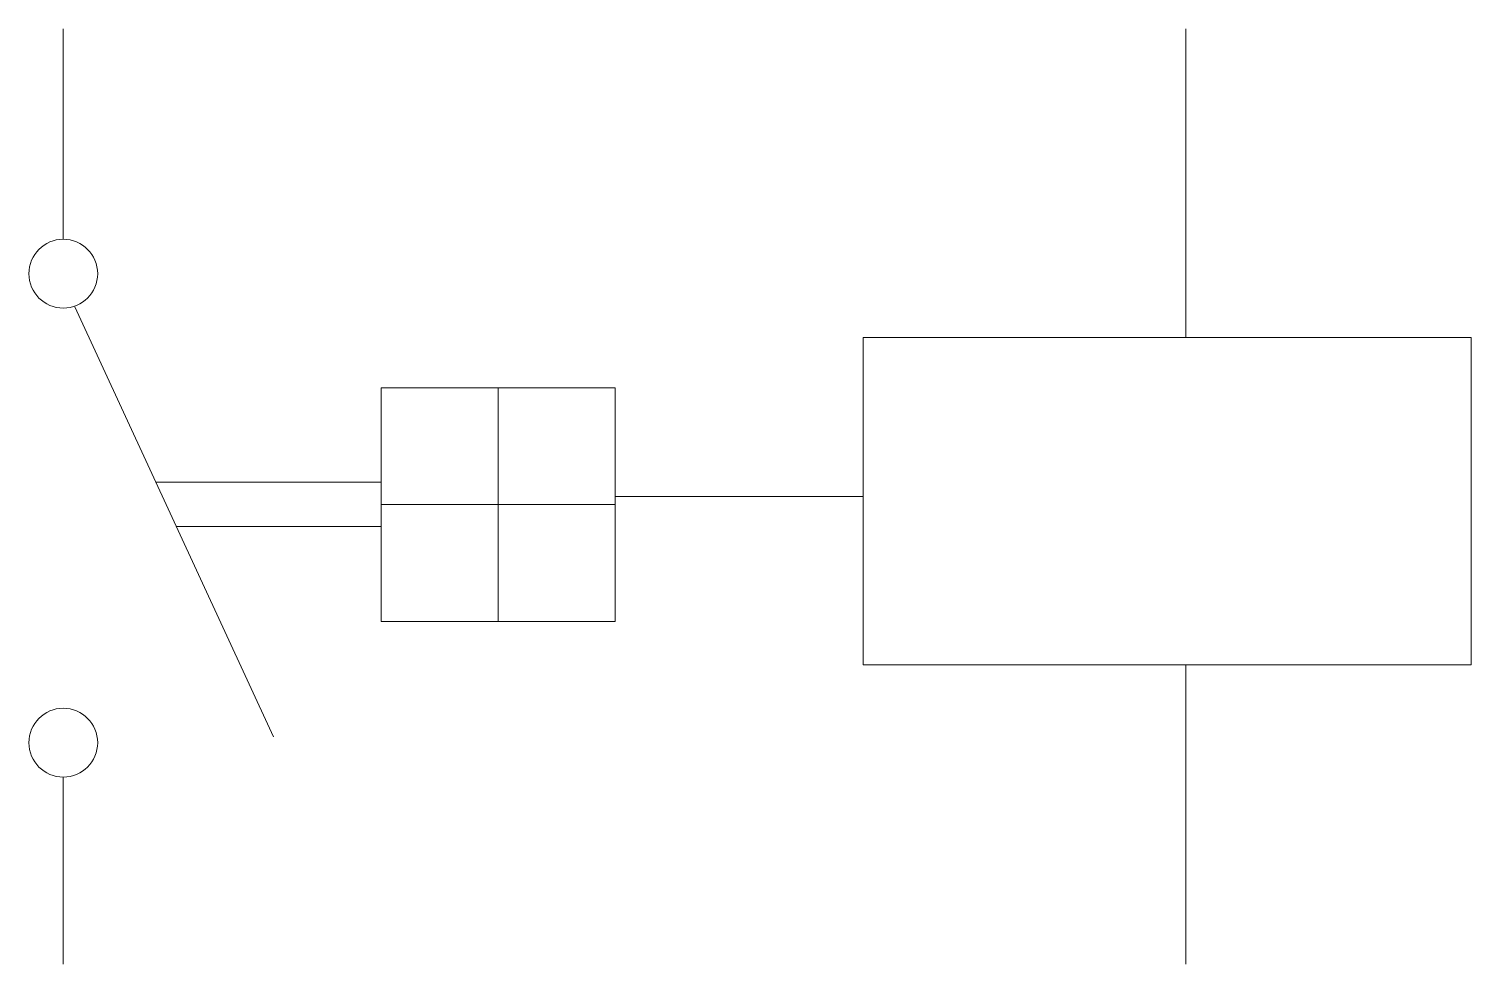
# Model space of a CAD drawing. Extents: x -0.7 to 30.1, y 0 to 20.
import ezdxf

# ---------------------------------------------------------------- set-up
doc = ezdxf.new("R2010")
doc.units = 0
doc.layers.get('0').update_dxf_attribs({"linetype": 'CONTINUOUS', "lineweight": 0})

msp = doc.modelspace()

# ---------------------------------------------------------------- linework, layer by layer
for p, q in [((0, 15.5), (0, 20)), ((17.1, 13.4), (23.6, 13.4)), ((17.1, 6.4), (17.1, 13.4)), ((23.6, 13.4), (30.1, 13.4)), ((30.1, 13.4), (30.1, 6.4)), ((6.796845, 12.325948), (11.796845, 12.325948)), ((6.796845, 9.825948), (6.796845, 12.325948)), ((9.296845, 12.325948), (9.296845, 7.325948)), ((11.796845, 12.325948), (11.796845, 7.325948)), ((1.978984, 10.306067), (6.796845, 10.306067)), ((17.1, 10), (11.796845, 10)), ((6.796845, 7.325948), (6.796845, 9.825948)), ((6.796845, 9.825948), (11.796845, 9.825948)), ((2.415816, 9.359596), (6.796845, 9.359596)), ((11.796845, 7.325948), (6.796845, 7.325948)), ((30.1, 6.4), (17.1, 6.4)), ((0, 0), (0, 4))]:
    msp.add_line(p, q)
at = {"linetype": 'CONTINUOUS'}
for p, q in [((24, 20), (24, 13.4)), ((4.491682, 4.861888), (0.249041, 14.054276)), ((24, 6.383006), (24, 0))]:
    msp.add_line(p, q, dxfattribs=at)
for centre in [(0, 14.764157), (0, 4.735843)]:
    msp.add_circle(centre, 0.735843)

doc.saveas('drawing.dxf')
